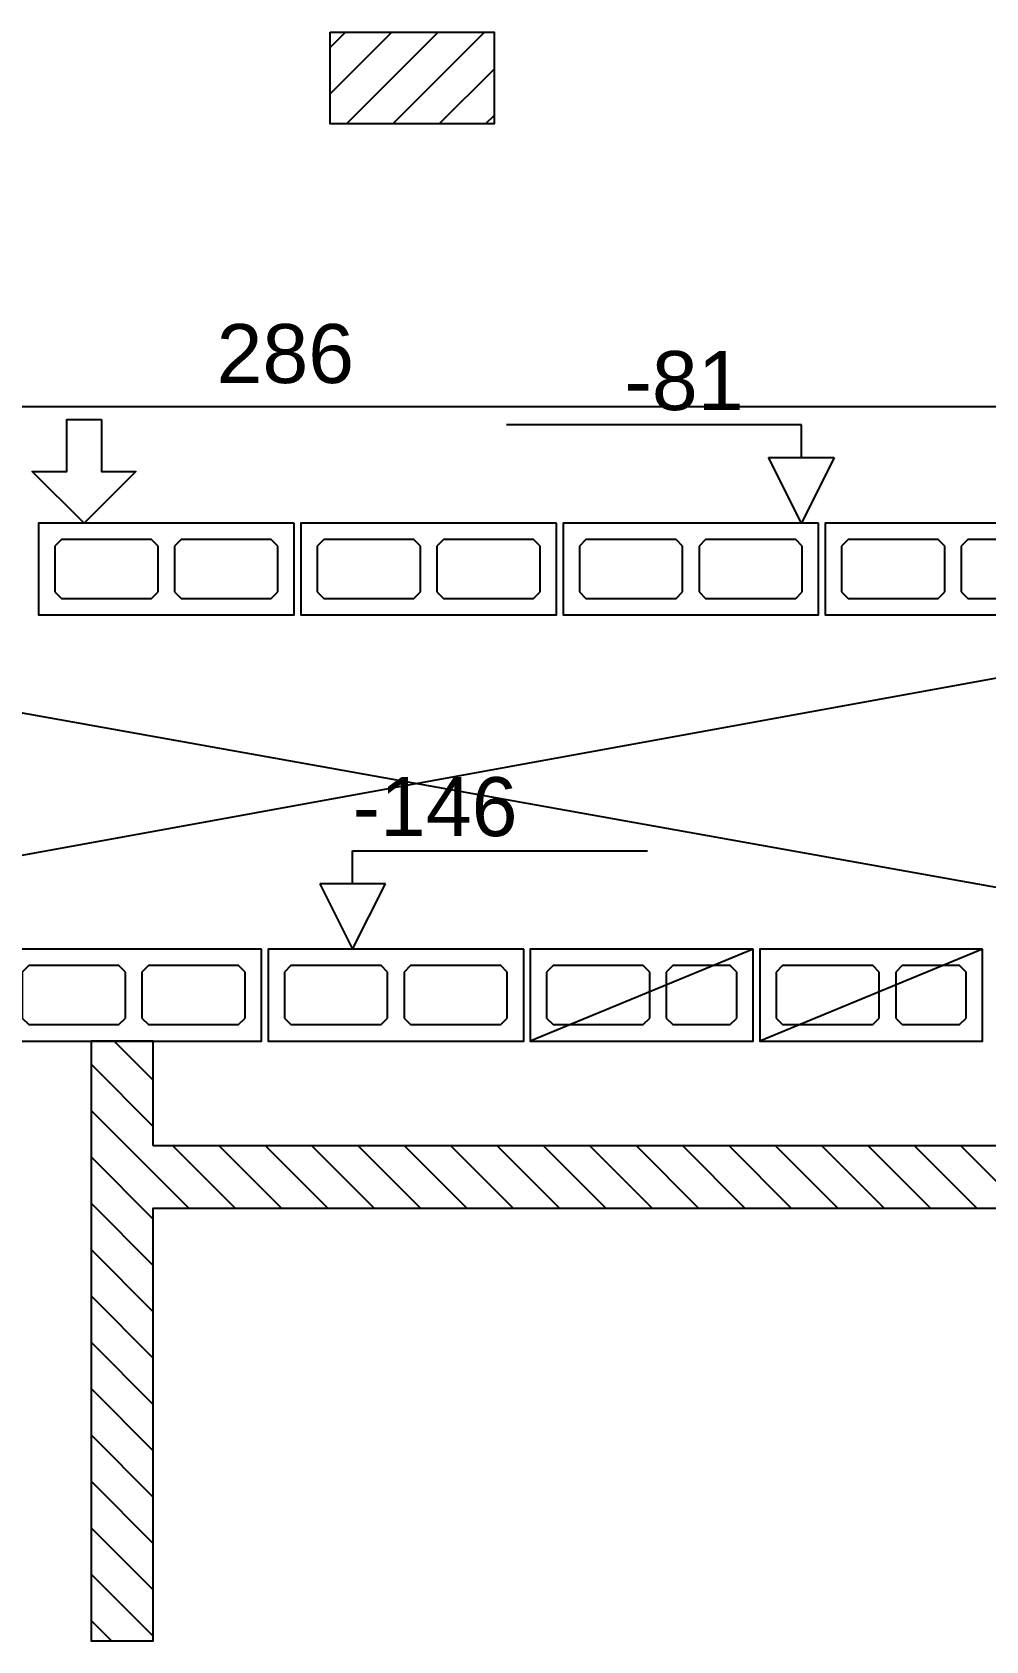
# Model space of a CAD drawing. Extents: x 0 to 119, y 0 to 84.
# Drawn here: x 27.311 to 30.22, y 48.391 to 53.298 of the extents above; entities that cross this region are included whole.
import ezdxf

# ---------------------------------------------------------------- set-up
doc = ezdxf.new("R2010")
doc.units = 0
doc.header["$MEASUREMENT"] = 0
doc.linetypes.add('ESTILO_TQS_0003', pattern=[1.5, 0.5, -0.4, 0.1, -0.5])
doc.linetypes.add('ESTILO_TQS_0005', pattern=[0.4, 0.3, -0.1])
for name, color, linetype in [('20', 1, 'CONTINUOUS'), ('27', 250, 'CONTINUOUS'), ('29', 9, 'CONTINUOUS'), ('3', 7, 'CONTINUOUS'), ('35', 255, 'CONTINUOUS')]:
    doc.layers.add(name, color=color, linetype=linetype)
doc.styles.add('TQS_ARIAL', font='arial.ttf')

msp = doc.modelspace()

# ---------------------------------------------------------------- linework, layer by layer
at = {"layer": '20', "color": 1, "linetype": 'Continuous'}
for p, q in [((29.657645, 52.10055), (28.757645, 52.10055)), ((29.657645, 52.00055), (29.657645, 52.10055)), ((29.657645, 51.80055), (29.557645, 52.00055)), ((29.557645, 52.00055), (29.757645, 52.00055)), ((29.757645, 52.00055), (29.657645, 51.80055)), ((28.288247, 50.70055), (28.288247, 50.80055)), ((28.288247, 50.80055), (29.188247, 50.80055)), ((28.388247, 50.70055), (28.188247, 50.70055)), ((28.188247, 50.70055), (28.288247, 50.50055)), ((28.288247, 50.50055), (28.388247, 50.70055))]:
    msp.add_line(p, q, dxfattribs=at)
at = {"layer": '27', "color": 250, "linetype": 'ESTILO_TQS_0005'}
for points in [[(27.69525, 51.73055), (27.67525, 51.75055), (27.40025, 51.75055), (27.38025, 51.73055), (27.38025, 51.59055), (27.40025, 51.57055), (27.67525, 51.57055), (27.69525, 51.59055), (27.69525, 51.73055)], [(28.06025, 51.73055), (28.04025, 51.75055), (27.76525, 51.75055), (27.74525, 51.73055), (27.74525, 51.59055), (27.76525, 51.57055), (28.04025, 51.57055), (28.06025, 51.59055), (28.06025, 51.73055)], [(28.49525, 51.73055), (28.47525, 51.75055), (28.20025, 51.75055), (28.18025, 51.73055), (28.18025, 51.59055), (28.20025, 51.57055), (28.47525, 51.57055), (28.49525, 51.59055), (28.49525, 51.73055)], [(28.86025, 51.73055), (28.84025, 51.75055), (28.56525, 51.75055), (28.54525, 51.73055), (28.54525, 51.59055), (28.56525, 51.57055), (28.84025, 51.57055), (28.86025, 51.59055), (28.86025, 51.73055)], [(29.29525, 51.73055), (29.27525, 51.75055), (29.00025, 51.75055), (28.98025, 51.73055), (28.98025, 51.59055), (29.00025, 51.57055), (29.27525, 51.57055), (29.29525, 51.59055), (29.29525, 51.73055)], [(29.66025, 51.73055), (29.64025, 51.75055), (29.36525, 51.75055), (29.34525, 51.73055), (29.34525, 51.59055), (29.36525, 51.57055), (29.64025, 51.57055), (29.66025, 51.59055), (29.66025, 51.73055)], [(30.09525, 51.73055), (30.07525, 51.75055), (29.80025, 51.75055), (29.78025, 51.73055), (29.78025, 51.59055), (29.80025, 51.57055), (30.07525, 51.57055), (30.09525, 51.59055), (30.09525, 51.73055)], [(30.46025, 51.73055), (30.44025, 51.75055), (30.16525, 51.75055), (30.14525, 51.73055), (30.14525, 51.59055), (30.16525, 51.57055), (30.44025, 51.57055), (30.46025, 51.59055), (30.46025, 51.73055)], [(27.59525, 50.43055), (27.57525, 50.45055), (27.30025, 50.45055), (27.28025, 50.43055), (27.28025, 50.29055), (27.30025, 50.27055), (27.57525, 50.27055), (27.59525, 50.29055), (27.59525, 50.43055)], [(27.96025, 50.43055), (27.94025, 50.45055), (27.66525, 50.45055), (27.64525, 50.43055), (27.64525, 50.29055), (27.66525, 50.27055), (27.94025, 50.27055), (27.96025, 50.29055), (27.96025, 50.43055)], [(28.39525, 50.43055), (28.37525, 50.45055), (28.10025, 50.45055), (28.08025, 50.43055), (28.08025, 50.29055), (28.10025, 50.27055), (28.37525, 50.27055), (28.39525, 50.29055), (28.39525, 50.43055)], [(28.76025, 50.43055), (28.74025, 50.45055), (28.46525, 50.45055), (28.44525, 50.43055), (28.44525, 50.29055), (28.46525, 50.27055), (28.74025, 50.27055), (28.76025, 50.29055), (28.76025, 50.43055)], [(29.19525, 50.43055), (29.17525, 50.45055), (28.90025, 50.45055), (28.88025, 50.43055), (28.88025, 50.29055), (28.90025, 50.27055), (29.17525, 50.27055), (29.19525, 50.29055), (29.19525, 50.43055)], [(29.46025, 50.43055), (29.44025, 50.45055), (29.26525, 50.45055), (29.24525, 50.43055), (29.24525, 50.29055), (29.26525, 50.27055), (29.44025, 50.27055), (29.46025, 50.29055), (29.46025, 50.43055)], [(29.89525, 50.43055), (29.87525, 50.45055), (29.60025, 50.45055), (29.58025, 50.43055), (29.58025, 50.29055), (29.60025, 50.27055), (29.87525, 50.27055), (29.89525, 50.29055), (29.89525, 50.43055)], [(30.16025, 50.43055), (30.14025, 50.45055), (29.96525, 50.45055), (29.94525, 50.43055), (29.94525, 50.29055), (29.96525, 50.27055), (30.14025, 50.27055), (30.16025, 50.29055), (30.16025, 50.43055)]]:
    msp.add_lwpolyline(points, dxfattribs=at)
at = {"layer": '29', "color": 9, "linetype": 'Continuous'}
for p, q in [((28.220184, 53.110343), (28.4083, 53.298458)), ((28.220184, 53.251764), (28.266878, 53.298458)), ((28.269721, 53.018458), (28.549721, 53.298458)), ((28.411142, 53.018458), (28.691142, 53.298458)), ((28.552564, 53.018458), (28.720184, 53.186079)), ((28.693985, 53.018458), (28.720184, 53.044657)), ((25.61025, 51.52055), (31.31025, 50.50055)), ((31.31025, 51.52055), (25.71025, 50.50055)), ((27.561196, 50.22055), (27.680292, 50.101454)), ((27.490329, 50.149995), (27.680292, 49.960032)), ((27.490329, 50.008574), (27.788353, 49.71055)), ((27.490329, 49.867153), (27.680292, 49.67719)), ((27.739775, 49.90055), (27.929775, 49.71055)), ((27.881196, 49.90055), (28.071196, 49.71055)), ((28.022617, 49.90055), (28.212617, 49.71055)), ((28.164039, 49.90055), (28.354039, 49.71055)), ((28.30546, 49.90055), (28.49546, 49.71055)), ((28.446881, 49.90055), (28.636881, 49.71055)), ((28.588303, 49.90055), (28.778303, 49.71055)), ((28.729724, 49.90055), (28.919724, 49.71055)), ((28.871145, 49.90055), (29.061145, 49.71055)), ((29.012567, 49.90055), (29.202567, 49.71055)), ((29.153988, 49.90055), (29.343988, 49.71055)), ((29.295409, 49.90055), (29.485409, 49.71055)), ((29.436831, 49.90055), (29.626831, 49.71055)), ((29.578252, 49.90055), (29.768252, 49.71055)), ((29.719674, 49.90055), (29.909674, 49.71055)), ((29.861095, 49.90055), (30.051095, 49.71055)), ((30.002516, 49.90055), (30.192516, 49.71055)), ((30.143938, 49.90055), (30.333938, 49.71055)), ((27.490329, 49.725731), (27.680292, 49.535768)), ((27.490329, 49.58431), (27.680292, 49.394347)), ((27.490329, 49.442889), (27.680292, 49.252926)), ((27.490329, 49.301467), (27.680292, 49.111504)), ((27.490329, 49.160046), (27.680292, 48.970083)), ((27.490329, 49.018624), (27.680292, 48.828662)), ((27.490329, 48.877203), (27.680292, 48.68724)), ((27.490329, 48.735782), (27.680292, 48.545819)), ((27.490329, 48.59436), (27.680292, 48.404397)), ((27.490329, 48.452939), (27.552718, 48.39055))]:
    msp.add_line(p, q, dxfattribs=at)
for points in [[(28.220184, 53.298458), (28.720184, 53.298458), (28.720184, 53.018458), (28.220184, 53.018458), (28.220184, 53.298458)], [(27.680292, 49.90055), (27.680292, 50.22055), (27.490329, 50.22055), (27.490329, 48.39055), (27.680292, 48.39055), (27.680292, 49.71055), (30.73025, 49.71055), (30.73025, 49.90055), (27.680292, 49.90055)]]:
    msp.add_lwpolyline(points, dxfattribs=at)
at = {"layer": '3', "color": 7, "linetype": 'Continuous'}
for p, q in [((29.51025, 50.50055), (28.83025, 50.22055)), ((30.21025, 50.50055), (29.53025, 50.22055))]:
    msp.add_line(p, q, dxfattribs=at)
for points in [[(27.521802, 52.116497), (27.521802, 51.958524), (27.627118, 51.958524), (27.469145, 51.80055), (27.311171, 51.958524), (27.416487, 51.958524), (27.416487, 52.116497), (27.521802, 52.116497)], [(28.11025, 51.80055), (27.33025, 51.80055), (27.33025, 51.52055), (28.11025, 51.52055), (28.11025, 51.80055)], [(28.91025, 51.80055), (28.13025, 51.80055), (28.13025, 51.52055), (28.91025, 51.52055), (28.91025, 51.80055)], [(29.71025, 51.80055), (28.93025, 51.80055), (28.93025, 51.52055), (29.71025, 51.52055), (29.71025, 51.80055)], [(30.51025, 51.80055), (29.73025, 51.80055), (29.73025, 51.52055), (30.51025, 51.52055), (30.51025, 51.80055)], [(28.01025, 50.50055), (27.23025, 50.50055), (27.23025, 50.22055), (28.01025, 50.22055), (28.01025, 50.50055)], [(28.81025, 50.50055), (28.03025, 50.50055), (28.03025, 50.22055), (28.81025, 50.22055), (28.81025, 50.50055)], [(29.51025, 50.50055), (28.83025, 50.50055), (28.83025, 50.22055), (29.51025, 50.22055), (29.51025, 50.50055)], [(30.21025, 50.50055), (29.53025, 50.50055), (29.53025, 50.22055), (30.21025, 50.22055), (30.21025, 50.50055)]]:
    msp.add_lwpolyline(points, dxfattribs=at)
at = {"layer": '35', "color": 255, "linetype": 'Continuous'}
msp.add_line((25.61025, 52.156852), (31.33025, 52.156852), dxfattribs=at)

# ---------------------------------------------------------------- texts
at = {"layer": '20', "color": 1, "linetype": 'ESTILO_TQS_0003', "style": 'TQS_ARIAL'}
for s, p in [('-81', (29.117645, 52.14555)), ('-146', (28.288247, 50.84555))]:
    msp.add_text(s, height=0.18, dxfattribs=at).set_placement(p)
at = {"layer": '35', "color": 255, "linetype": 'Continuous', "style": 'TQS_ARIAL'}
msp.add_text('286', height=0.18, dxfattribs=at).set_placement((27.873389, 52.227989))

doc.saveas('drawing.dxf')
